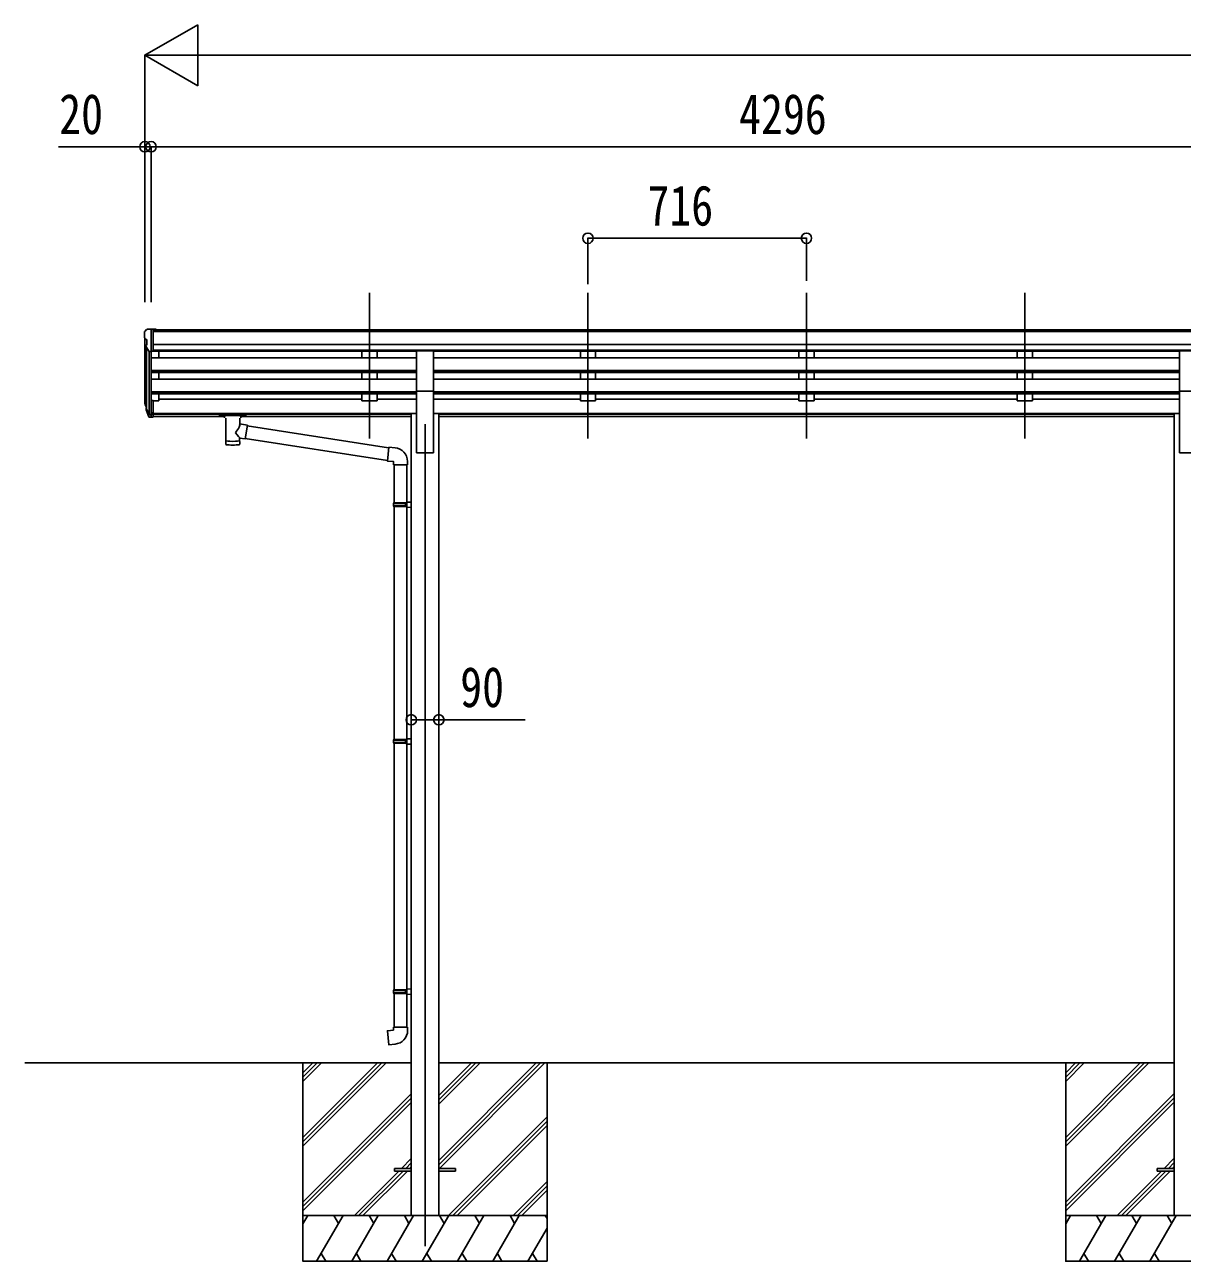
# Model space of a CAD drawing. Units: millimetres, scale not verified. Extents: x -16832 to 16820, y -11892 to 11880.
# Drawn here: x -8559 to -4765, y -6851 to -2798 of the extents above; entities that cross this region are included whole.
import ezdxf
from ezdxf.enums import TextEntityAlignment as Align

# ---------------------------------------------------------------- set-up
doc = ezdxf.new("R2010")
doc.units = ezdxf.units.MM
doc.header["$LTSCALE"] = 50
for name, color, linetype in [('0-4_YKK_12', 2, 'Continuous'), ('0-5_YKK_13', 4, 'Continuous'), ('0-6_YKK_A1', 4, 'Continuous'), ('0-7_YKK_D', 6, 'Continuous')]:
    doc.layers.add(name, color=color, linetype=linetype)
doc.styles.add('ＭＳ ゴシック', font='')
doc.styles.get('ＭＳ ゴシック').set_extended_font_data('MS Gothic')

msp = doc.modelspace()

# ---------------------------------------------------------------- linework, layer by layer
at = {"layer": '0-4_YKK_12'}
for p, q in [((-7428.72, -3676.6), (-7428.72, -4154.11)), ((-6712.72, -3676.6), (-6712.72, -4154.11)), ((-5996.72, -3676.6), (-5996.72, -4154.11)), ((-5280.72, -3676.6), (-5280.72, -4154.11)), ((-7246.72, -4107.43), (-7246.72, -6801))]:
    msp.add_line(p, q, dxfattribs=at)
at = {"layer": '0-5_YKK_13'}
for p, q in [((-8166.72, -3805.37), (-8166.72, -3806)), ((-8159.81, -3796.57), (-8163.88, -3802.38)), ((-8156.72, -3796), (-8159.05, -3796.14)), ((-8156.72, -3796), (-8138.22, -3796)), ((-8144.72, -3868.99), (-8144.72, -3796)), ((-8138.22, -3796), (-8128.22, -3796.09)), ((-8138.22, -3867.99), (-8138.22, -3796)), ((-8128.22, -3797.6), (-8128.22, -3796.09)), ((-8164.19, -3827.19), (-8158.87, -3830.25)), ((-8158.72, -3830.51), (-8158.72, -3846.79)), ((-8152.35, -3867.17), (-8161.35, -3851.58)), ((-8144.72, -3868.99), (-8149.93, -3868.67)), ((-8138.22, -3867.99), (-8144.72, -3867.99)), ((-7274.22, -3998.43), (-7274.22, -3866.63)), ((-7274.22, -3866.63), (-7219.22, -3866.63)), ((-7219.22, -3998.43), (-7219.22, -3866.63)), ((-4774.22, -3998.43), (-4774.22, -3866.63)), ((-4774.22, -3866.63), (-4719.22, -3866.63)), ((-7274.22, -3998.43), (-7219.22, -3998.43)), ((-4774.22, -3998.43), (-4719.22, -3998.43)), ((-8163.63, -4043.91), (-8159.75, -4051.86)), ((-8163.02, -4042.54), (-8159.75, -4049.6)), ((-8144.72, -4029.72), (-8144.72, -4084.5)), ((-8138.22, -4029.72), (-8144.72, -4029.72)), ((-8138.22, -4029.72), (-8138.22, -4083.76)), ((-8161.31, -4055.19), (-8160.97, -4059.59)), ((-8160.97, -4059.59), (-8152.17, -4083.14)), ((-8160.36, -4059.03), (-8152.17, -4075.21)), ((-8151.15, -4074.08), (-8158.91, -4058.67)), ((-8144.72, -4074.76), (-8149.86, -4074.76)), ((-8144.72, -4076.56), (-8149.57, -4076.56)), ((-8144.72, -4084.5), (-8149.57, -4084.5)), ((-8138.22, -4069.86), (-8144.72, -4069.86)), ((-8138.22, -4074.74), (-8144.72, -4074.74)), ((-8138.22, -4083.76), (-8144.72, -4083.76)), ((-7920.72, -4074.6), (-7920.72, -4080.36)), ((-7920.72, -4074.79), (-7920.72, -4076.33)), ((-7918.72, -4073.94), (-7835.72, -4073.94)), ((-7918.72, -4076.12), (-7835.72, -4076.12)), ((-7918.72, -4081.02), (-7904.22, -4081.02)), ((-7904.22, -4086.67), (-7904.22, -4080.12)), ((-7900.12, -4087.59), (-7900.14, -4173.03)), ((-7854.32, -4106.33), (-7854.32, -4087.59)), ((-7850.22, -4086.67), (-7850.22, -4080.12)), ((-7850.22, -4081.02), (-7835.72, -4081.02)), ((-7833.72, -4074.6), (-7833.72, -4080.36)), ((-7829.1, -4110.24), (-7854.33, -4106.33)), ((-7829.1, -4110.24), (-7836.13, -4155.5)), ((-7366.11, -4184.13), (-7829.42, -4112.25)), ((-7854.3, -4173.03), (-7854.33, -4152.36)), ((-7854.33, -4152.67), (-7836.13, -4155.5)), ((-7369.78, -4226.06), (-7835.86, -4153.76)), ((-7345.11, -4184.09), (-7365.95, -4182.27)), ((-7350.03, -4239.83), (-7304.03, -4239.83)), ((-7347.92, -4239.83), (-7347.92, -4365.07)), ((-7305.92, -4239.83), (-7305.92, -4362.51)), ((-7304.03, -4239.83), (-7304.03, -4228.92)), ((-7349.92, -4367.07), (-7348.92, -4365.07)), ((-7349.92, -4367.07), (-7305.92, -4367.07)), ((-7349.92, -4367.07), (-7349.92, -4375.07)), ((-7349.92, -4375.07), (-7305.92, -4375.07)), ((-7349.92, -4375.07), (-7348.92, -4377.07)), ((-7348.92, -4365.07), (-7305.92, -4365.07)), ((-7348.92, -4377.07), (-7305.92, -4377.07)), ((-7347.92, -4377.07), (-7347.92, -5140.95)), ((-7310.4, -4367.07), (-7310.83, -4365.07)), ((-7307.92, -4362.57), (-7291.92, -4362.1)), ((-7307.92, -4364.57), (-7307.92, -4362.57)), ((-7307.92, -4364.57), (-7305.92, -4364.57)), ((-7307.92, -4379.57), (-7307.92, -4377.57)), ((-7291.92, -4362.1), (-7291.92, -4380.04)), ((-7307.92, -4379.57), (-7291.92, -4380.04)), ((-7305.92, -4379.63), (-7305.92, -5138.39)), ((-7349.92, -5142.95), (-7348.92, -5140.95)), ((-7349.92, -5142.95), (-7305.92, -5142.95)), ((-7349.92, -5142.95), (-7349.92, -5150.95)), ((-7348.92, -5140.95), (-7305.92, -5140.95)), ((-7310.4, -5142.95), (-7310.83, -5140.95)), ((-7307.92, -5138.45), (-7291.92, -5137.98)), ((-7307.92, -5140.45), (-7307.92, -5138.45)), ((-7307.92, -5140.45), (-7305.92, -5140.45)), ((-7291.92, -5137.98), (-7291.92, -5155.92)), ((-7349.92, -5150.95), (-7305.92, -5150.95)), ((-7349.92, -5150.95), (-7348.92, -5152.95)), ((-7348.92, -5152.95), (-7305.92, -5152.95)), ((-7347.92, -5152.95), (-7347.92, -5961.44)), ((-7307.92, -5155.45), (-7307.92, -5153.45)), ((-7307.92, -5155.45), (-7291.92, -5155.92)), ((-7305.92, -6083.44), (-7305.92, -5155.51)), ((-7307.92, -5958.94), (-7291.92, -5958.47)), ((-7291.92, -5958.47), (-7291.92, -5976.41)), ((-7349.92, -5963.44), (-7348.92, -5961.44)), ((-7349.92, -5963.44), (-7305.92, -5963.44)), ((-7349.92, -5963.44), (-7349.92, -5971.44)), ((-7349.92, -5971.44), (-7305.92, -5971.44)), ((-7349.92, -5971.44), (-7348.92, -5973.44)), ((-7348.92, -5961.44), (-7305.92, -5961.44)), ((-7348.92, -5973.44), (-7305.92, -5973.44)), ((-7347.92, -6083.44), (-7347.92, -5973.44)), ((-7310.4, -5963.44), (-7310.83, -5961.44)), ((-7307.92, -5960.94), (-7307.92, -5958.94)), ((-7307.92, -5960.94), (-7305.92, -5960.94)), ((-7307.92, -5975.94), (-7307.92, -5973.94)), ((-7307.92, -5975.94), (-7291.92, -5976.41)), ((-7349.92, -6083.44), (-7303.92, -6083.44)), ((-7349.92, -6093.44), (-7349.92, -6083.44)), ((-7303.92, -6083.44), (-7303.92, -6094.36)), ((-7346.92, -6546.5), (-7346.92, -6555.5)), ((-7346.92, -6546.5), (-7292.12, -6546.5)), ((-7346.92, -6555.5), (-7292.12, -6555.5)), ((-7201.52, -6546.5), (-7146.92, -6546.5)), ((-7201.52, -6555.5), (-7146.92, -6555.5)), ((-7146.92, -6546.5), (-7146.92, -6555.5)), ((-4846.92, -6546.5), (-4846.92, -6555.5)), ((-4846.92, -6546.5), (-4792.12, -6546.5)), ((-4846.92, -6555.5), (-4792.12, -6555.5))]:
    msp.add_line(p, q, dxfattribs=at)
for points in [[(-7920.72, -4074.6), (-7920.68, -4074.41), (-7920.6, -4074.27), (-7920.5, -4074.18), (-7920.4, -4074.11), (-7920.28, -4074.07), (-7919.99, -4074.01), (-7919.5, -4073.96), (-7918.96, -4073.94), (-7918.72, -4073.94)], [(-7920.72, -4080.36), (-7920.68, -4080.55), (-7920.6, -4080.69), (-7920.5, -4080.78), (-7920.4, -4080.85), (-7920.28, -4080.89), (-7919.99, -4080.95), (-7919.5, -4081), (-7918.96, -4081.02), (-7918.72, -4081.02)], [(-7835.72, -4073.94), (-7835.37, -4073.94), (-7834.84, -4073.97), (-7834.39, -4074.02), (-7834.09, -4074.1), (-7833.92, -4074.19), (-7833.8, -4074.33), (-7833.73, -4074.51), (-7833.72, -4074.6)], [(-7835.72, -4081.02), (-7835.37, -4081.02), (-7834.84, -4080.99), (-7834.39, -4080.94), (-7834.09, -4080.87), (-7833.92, -4080.77), (-7833.8, -4080.63), (-7833.73, -4080.45), (-7833.72, -4080.36)], [(-7365.95, -4182.27), (-7369.96, -4228.09), (-7350.03, -4229.83), (-7350.03, -4239.83)], [(-7310.4, -4367.07), (-7310.4, -4375.07), (-7310.83, -4377.07)], [(-7307.92, -4377.57), (-7305.92, -4377.57), (-7305.92, -4364.57)], [(-7310.4, -5142.95), (-7310.4, -5150.95), (-7310.83, -5152.95)], [(-7307.92, -5153.45), (-7305.92, -5153.45), (-7305.92, -5140.45)], [(-7310.4, -5963.44), (-7310.4, -5971.44), (-7310.83, -5973.44)], [(-7307.92, -5973.94), (-7305.92, -5973.94), (-7305.92, -5960.94)], [(-7345, -6139.19), (-7365.84, -6141.01), (-7369.85, -6095.19), (-7349.92, -6093.44)]]:
    msp.add_lwpolyline(points, dxfattribs=at)
for centre, radius, start, end in [((-8163.72, -3805.37), 3, 93, 180), ((-7964.72, -3806), 202, 180, 184.94904), ((-8158.99, -3797.14), 1, 93.5, 145), ((-8159.82, -3822.81), 6.18, 185.7035, 224.99897), ((-8158.75, -3850.08), 3, 94.7167, 210), ((-8159.02, -3846.79), 0.3, 274.7167, 0), ((-8159.02, -3830.51), 0.3, 0, 60), ((-8149.75, -3865.67), 3, 210, 266.5), ((-8135.54, -4034.8), 29.53, 186.50806, 197.98144), ((-8134.13, -4033.04), 30.41, 187.1552, 198.19734), ((-7349.03, -4228.92), 45, 0, 85), ((-7348.92, -6094.36), 45, 275, 0)]:
    msp.add_arc(centre, radius, start, end, dxfattribs=at)
for centre, major_axis, ratio, start_param, end_param in [((-8076.07, -4035.23), (-89.06, 1.43), 0.57596, 6.1962358, 6.3678173), ((-8076.86, -4028.55), (87.93, 4.42), 0.541684, 3.0659337, 3.2228513), ((-8160.01, -4055.19), (1.3, 0), 0.90356, 1.3700892, 3.347195), ((-8074.09, -4039), (-89.07, 0), 0.90356, 0.2056023, 0.2515348), ((-8074.8, -4035.13), (-88.05, 0), 0.90356, 0.2662965, 0.3003836), ((-8149.57, -4073.85), (-3, 0), 0.90356, 0.5235988, 1.5707963), ((-8149.57, -4081.79), (3, 0), 0.90356, 3.6651914, 4.712389), ((-8149.86, -4073.4), (-1.5, 0), 0.90356, 0.5235988, 1.5707963), ((-7918.72, -4076.33), (2, 0), 0.109601, 1.5707963, 3.1415927), ((-7877.22, -4080.12), (27, 0), 0.070066, 6.2831853, 9.424778), ((-7866.22, -4084.1), (16, 0), 0.361356, 6.2636979, 6.2831853), ((-7835.72, -4076.33), (2, 0), 0.109601, 0, 1.5707963), ((-7877.23, -4132.87), (-22.81, -26.62), 0.234429, 1.6855472, 3.1268519), ((-7877.22, -4173.03), (22.92, 0), 0.101955, 3.1415499, 6.2833984), ((-7877.22, -4160.59), (22.91, 0), 0.122865, 3.1415927, 6.2831853), ((-7874.67, -4130.23), (20.32, -22.25), 0.045535, 0.0389954, 1.3075346)]:
    msp.add_ellipse(centre, major_axis=major_axis, ratio=ratio, start_param=start_param, end_param=end_param, dxfattribs=at)
at = {"layer": '0-6_YKK_A1'}
for p, q in [((-3865.22, -3797.6), (-8138.22, -3797.6)), ((-3865.22, -3802.82), (-8138.22, -3802.82)), ((-8164.72, -3826.58), (-8164.72, -4029.36)), ((-8144.72, -3837.1), (-8144.72, -4029.72)), ((-3855.22, -3846.35), (-8138.22, -3846.35)), ((-8159.75, -3854.35), (-8159.75, -4056.07)), ((-8150.72, -3868.51), (-8150.73, -4074.5)), ((-8144.72, -3889.52), (-7274.22, -3889.52)), ((-3855.22, -3864.2), (-8138.22, -3864.2)), ((-7274.22, -3867.45), (-8138.22, -3867.45)), ((-8119.72, -3867.45), (-8119.72, -3889.52)), ((-7453.72, -3867.55), (-7453.72, -3889.42)), ((-7403.72, -3889.42), (-7453.72, -3889.42)), ((-7403.72, -3867.55), (-7403.72, -3889.42)), ((-4774.22, -3867.45), (-7219.22, -3867.45)), ((-4774.22, -3889.52), (-7219.22, -3889.52)), ((-6737.72, -3867.55), (-6737.72, -3889.42)), ((-6687.72, -3889.42), (-6737.72, -3889.42)), ((-6687.72, -3867.55), (-6687.72, -3889.42)), ((-6021.72, -3867.55), (-6021.72, -3889.42)), ((-5971.72, -3889.42), (-6021.72, -3889.42)), ((-5971.72, -3867.55), (-5971.72, -3889.42)), ((-5305.72, -3867.55), (-5305.72, -3889.42)), ((-5255.72, -3889.42), (-5305.72, -3889.42)), ((-5255.72, -3867.55), (-5255.72, -3889.42)), ((-8144.72, -3931.39), (-7274.22, -3931.39)), ((-4774.22, -3931.39), (-7219.22, -3931.39)), ((-8144.72, -3932.89), (-7274.22, -3932.89)), ((-8144.72, -3937.21), (-7274.22, -3937.21)), ((-8144.72, -3959.62), (-7274.22, -3959.62)), ((-8119.72, -3937.21), (-8119.72, -3959.62)), ((-7453.72, -3937.21), (-7453.72, -3959.52)), ((-7403.72, -3959.52), (-7453.72, -3959.52)), ((-7403.72, -3959.52), (-7403.72, -3937.21)), ((-4774.22, -3932.89), (-7219.22, -3932.89)), ((-4774.22, -3937.21), (-7219.22, -3937.21)), ((-4774.22, -3959.62), (-7219.22, -3959.62)), ((-6737.72, -3937.21), (-6737.72, -3959.52)), ((-6687.72, -3959.52), (-6737.72, -3959.52)), ((-6687.72, -3959.52), (-6687.72, -3937.21)), ((-6021.72, -3937.21), (-6021.72, -3959.52)), ((-5971.72, -3959.52), (-6021.72, -3959.52)), ((-5971.72, -3959.52), (-5971.72, -3937.21)), ((-5305.72, -3937.21), (-5305.72, -3959.52)), ((-5255.72, -3959.52), (-5305.72, -3959.52)), ((-5255.72, -3959.52), (-5255.72, -3937.21)), ((-8144.72, -4001.5), (-7274.22, -4001.5)), ((-8144.72, -4002.99), (-7274.22, -4002.99)), ((-8144.72, -4007.31), (-7274.22, -4007.31)), ((-8119.72, -4007.31), (-8119.72, -4030.36)), ((-7453.72, -4007.31), (-7453.72, -4030.36)), ((-7403.72, -4007.31), (-7403.72, -4030.36)), ((-7274.22, -3998.43), (-7274.22, -4201)), ((-7219.22, -3998.43), (-7219.22, -4201)), ((-4774.22, -4001.5), (-7219.22, -4001.5)), ((-4774.22, -4002.99), (-7219.22, -4002.99)), ((-4774.22, -4007.31), (-7219.22, -4007.31)), ((-6737.72, -4007.31), (-6737.72, -4030.36)), ((-6687.72, -4007.31), (-6687.72, -4030.36)), ((-6021.72, -4007.31), (-6021.72, -4030.36)), ((-5971.72, -4007.31), (-5971.72, -4030.36)), ((-5305.72, -4007.31), (-5305.72, -4030.36)), ((-5255.72, -4007.31), (-5255.72, -4030.36)), ((-4774.22, -3998.43), (-4774.22, -4201)), ((-8119.72, -4030.36), (-8138.22, -4030.36)), ((-7453.72, -4025.41), (-8119.72, -4025.41)), ((-7403.72, -4030.36), (-7453.72, -4030.36)), ((-7274.22, -4025.41), (-7403.72, -4025.41)), ((-6737.72, -4025.41), (-7219.22, -4025.41)), ((-6687.72, -4030.36), (-6737.72, -4030.36)), ((-6021.72, -4025.41), (-6687.72, -4025.41)), ((-5971.72, -4030.36), (-6021.72, -4030.36)), ((-5305.72, -4025.41), (-5971.72, -4025.41)), ((-5255.72, -4030.36), (-5305.72, -4030.36)), ((-4774.22, -4025.41), (-5255.72, -4025.41)), ((-7291.92, -4072.43), (-8138.22, -4072.43)), ((-7291.92, -4073.82), (-8138.22, -4073.82)), ((-7904.22, -4081.51), (-8138.22, -4081.51)), ((-7291.92, -4081.51), (-7850.22, -4081.51)), ((-7291.92, -4072), (-7291.92, -6701)), ((-7291.92, -4072), (-7274.22, -4072)), ((-7201.52, -4072), (-7219.22, -4072)), ((-7201.52, -4072), (-7201.52, -6701)), ((-4791.92, -4072.43), (-7201.52, -4072.43)), ((-4791.92, -4073.82), (-7201.52, -4073.82)), ((-4791.92, -4081.51), (-7201.52, -4081.51)), ((-4791.92, -4072), (-4791.92, -6701)), ((-4791.92, -4072), (-4774.22, -4072)), ((-7274.22, -4201), (-7219.22, -4201)), ((-4774.22, -4201), (-4719.22, -4201)), ((-7291.72, -6201), (-8558.76, -6201)), ((-7646.92, -6445.18), (-7402.74, -6201)), ((-7646.92, -6459.32), (-7388.6, -6201)), ((-7646.92, -6473.46), (-7374.46, -6201)), ((-7646.92, -6261.33), (-7586.59, -6201)), ((-7646.92, -6247.19), (-7600.73, -6201)), ((-7646.92, -6233.05), (-7614.88, -6201)), ((-4791.72, -6201), (-7201.72, -6201)), ((-7201.52, -6520.28), (-6882.24, -6201)), ((-7201.52, -6534.42), (-6868.1, -6201)), ((-7201.52, -6336.43), (-7066.09, -6201)), ((-7201.52, -6322.29), (-7080.23, -6201)), ((-7201.52, -6308.15), (-7094.38, -6201)), ((-7199.46, -6546.5), (-6853.96, -6201)), ((-6846.92, -6201), (-6846.92, -6851)), ((-5146.92, -6445.18), (-4902.74, -6201)), ((-5146.92, -6459.32), (-4888.6, -6201)), ((-5146.92, -6473.46), (-4874.46, -6201)), ((-5146.92, -6261.33), (-5086.59, -6201)), ((-5146.92, -6247.19), (-5100.73, -6201)), ((-5146.92, -6233.05), (-5114.88, -6201)), ((-7646.92, -6657.31), (-7292.12, -6302.51)), ((-7646.92, -6671.45), (-7292.12, -6316.65)), ((-5146.92, -6657.31), (-4792.12, -6302.51)), ((-5146.92, -6671.45), (-4792.12, -6316.65)), ((-7646.92, -6685.59), (-7292.12, -6330.8)), ((-5146.92, -6685.59), (-4792.12, -6330.8)), ((-7170.11, -6701), (-6846.92, -6377.81)), ((-7155.97, -6701), (-6846.92, -6391.95)), ((-7141.83, -6701), (-6846.92, -6406.1)), ((-7323.98, -6546.5), (-7292.12, -6514.64)), ((-4823.98, -6546.5), (-4792.12, -6514.64)), ((-7478.48, -6701), (-7332.98, -6555.5)), ((-7464.34, -6701), (-7318.84, -6555.5)), ((-7450.2, -6701), (-7304.7, -6555.5)), ((-7309.84, -6546.5), (-7292.12, -6528.78)), ((-7295.7, -6546.5), (-7292.12, -6542.93)), ((-4978.48, -6701), (-4832.98, -6555.5)), ((-4964.34, -6701), (-4818.84, -6555.5)), ((-4950.2, -6701), (-4804.7, -6555.5)), ((-4809.84, -6546.5), (-4792.12, -6528.78)), ((-4795.7, -6546.5), (-4792.12, -6542.93)), ((-6957.98, -6701), (-6846.92, -6589.94)), ((-6943.84, -6701), (-6846.92, -6604.08)), ((-6929.7, -6701), (-6846.92, -6618.23)), ((-6846.92, -6701), (-7646.92, -6701)), ((-7646.92, -6728.5), (-7631.04, -6701)), ((-7602.18, -6851), (-7515.57, -6701)), ((-7530.57, -6726.98), (-7545.57, -6701)), ((-7486.71, -6851), (-7400.1, -6701)), ((-7415.1, -6726.98), (-7430.11, -6701)), ((-7371.24, -6851), (-7284.63, -6701)), ((-7299.63, -6726.98), (-7314.63, -6701)), ((-7255.77, -6851), (-7169.16, -6701)), ((-7184.16, -6726.98), (-7199.16, -6701)), ((-7140.29, -6851), (-7053.69, -6701)), ((-7068.69, -6726.98), (-7083.69, -6701)), ((-7024.82, -6851), (-6938.22, -6701)), ((-6968.22, -6701), (-6953.22, -6726.98)), ((-6852.75, -6701), (-6846.92, -6711.1)), ((-4346.92, -6701), (-5146.92, -6701)), ((-5146.92, -6728.5), (-5131.04, -6701)), ((-5102.18, -6851), (-5015.57, -6701)), ((-5030.57, -6726.98), (-5045.57, -6701)), ((-4986.71, -6851), (-4900.1, -6701)), ((-4915.1, -6726.98), (-4930.11, -6701)), ((-4871.24, -6851), (-4784.63, -6701)), ((-4799.63, -6726.98), (-4814.63, -6701)), ((-6909.35, -6851), (-6846.92, -6742.86)), ((-7587.18, -6825.02), (-7572.18, -6851)), ((-7471.71, -6825.02), (-7456.71, -6851)), ((-7356.24, -6825.02), (-7341.24, -6851)), ((-7240.77, -6825.02), (-7225.77, -6851)), ((-7125.3, -6825.02), (-7110.3, -6851)), ((-7009.83, -6825.02), (-6994.83, -6851)), ((-6894.36, -6825.02), (-6879.36, -6851)), ((-5087.18, -6825.02), (-5072.18, -6851)), ((-4971.71, -6825.02), (-4956.71, -6851)), ((-4856.24, -6825.02), (-4841.24, -6851))]:
    msp.add_line(p, q, dxfattribs=at)
for points in [[(-7646.92, -6201), (-7646.92, -6851), (-6846.92, -6851)], [(-5146.92, -6201), (-5146.92, -6851), (-4346.92, -6851)]]:
    msp.add_lwpolyline(points, dxfattribs=at)
at = {"layer": '0-7_YKK_D'}
for p, q in [((-8164.72, -2897.6), (-7991.52, -2797.6)), ((-7991.52, -2997.6), (-7991.52, -2797.6)), ((-8164.72, -3707.18), (-8164.72, -2896.6)), ((-8164.72, -2897.6), (-7991.52, -2997.6)), ((-8164.72, -2897.6), (-7818.31, -2897.6)), ((-7964.72, -2897.6), (-448.72, -2897.6)), ((-8164.72, -3706.18), (-8164.72, -3196.6)), ((-8144.72, -3707.18), (-8144.72, -3196.6)), ((-8144.72, -3707.18), (-8144.72, -3196.6)), ((-8144.72, -3197.6), (-3848.72, -3197.6)), ((-6712.72, -3647.71), (-6712.72, -3496.6)), ((-6712.72, -3497.6), (-5996.72, -3497.6)), ((-5996.72, -3636.57), (-5996.72, -3496.6))]:
    msp.add_line(p, q, dxfattribs=at)
for points in [[(-8144.72, -3197.6), (-8164.72, -3197.6), (-8447.92, -3197.6)], [(-7291.92, -5076), (-7201.52, -5076), (-6918.32, -5076)]]:
    msp.add_lwpolyline(points, dxfattribs=at)
for centre in [(-8164.72, -3197.6), (-8144.72, -3197.6), (-8144.72, -3197.6), (-6712.72, -3497.6), (-5996.72, -3497.6), (-7291.92, -5076), (-7201.52, -5076)]:
    msp.add_circle(centre, 17, dxfattribs=at)

# ---------------------------------------------------------------- texts
at = {"layer": '0-7_YKK_D', "style": 'ＭＳ ゴシック', "width": 0.8}
for s, p in [('20', (-8445.92, -3195.6)), ('4296', (-6217.52, -3195.6)), ('716', (-6517.92, -3495.6)), ('90', (-7131.52, -5074))]:
    msp.add_text(s, height=132, dxfattribs=at).set_placement(p, align=Align.BOTTOM_LEFT)

doc.saveas('drawing.dxf')
